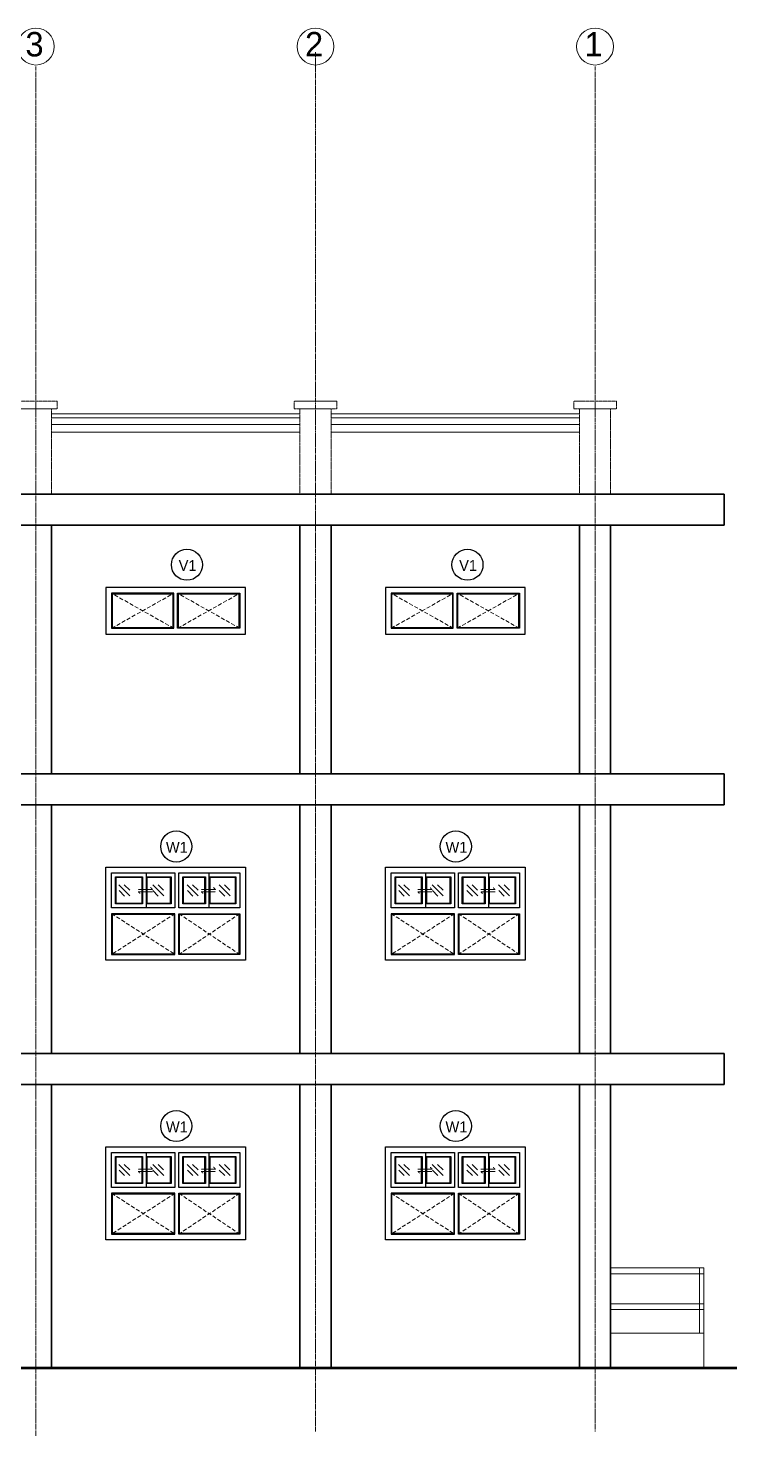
# Model space of a CAD drawing. Header units: inches. Extents: x -3071 to 2534411, y -17796 to 388172.
# Drawn here: x 1844644 to 1853679, y 162859 to 180982 of the extents above; entities that cross this region are included whole.
import ezdxf
from ezdxf.enums import TextEntityAlignment as Align

# ---------------------------------------------------------------- set-up
doc = ezdxf.new("R2010")
doc.units = ezdxf.units.IN
doc.header["$MEASUREMENT"] = 0
for name, pattern in [('ACAD_ISO08W100', [36, 24, -3, 6, -3]), ('DASHED', [0.75, 0.5, -0.25]), ('HIDDEN2', [0.1875, 0.125, -0.0625]), ('TRAZOS1', [0.15, 0.1, -0.05])]:
    doc.linetypes.add(name, pattern=pattern)
for name, color, linetype, lineweight in [('001-Archi- door window elevation', 92, 'Continuous', 25), ('001-Archi-hatch', 9, 'Continuous', 0), ('001-Archi-Opening Tags', 14, 'Continuous', 25), ('A .8 boundary line', 10, 'Continuous', 53), ('A 0.13 window elevation', 253, 'Continuous', 13), ('A 0.13parapet partition', 230, 'Continuous', 13), ('A 0.18 steps', 6, 'Continuous', 18), ('A 0.35 front line elevation', 112, 'Continuous', 35), ('A 0.9 RAILING', 100, 'Continuous', 9), ('cen', 50, 'ACAD_ISO08W100', 5), ('Grid Tag', 6, 'Continuous', 20)]:
    doc.layers.add(name, color=color, linetype=linetype, lineweight=lineweight)
doc.styles.add('Archi 100', font='GOTHIC.TTF', dxfattribs={"height": 200})
doc.styles.add('CG', font='GOTHIC.TTF', dxfattribs={"height": 40})
doc.styles.get("Standard").update_dxf_attribs({"font": 'GOTHIC.TTF'})

# ---------------------------------------------------------------- blocks, each defined once
blk = doc.blocks.new('window tag')
blk.add_circle((0, 0), 200)
at = {"style": 'Archi 100', "flags": 1}
for tag, p in [('WIDTH', (15, 174.5)), ('HEIGHT', (-4.5, -348.5))]:
    blk.add_attdef(tag, p, '', height=200, dxfattribs=at)
at = {"style": 'Archi 100'}
blk.add_attdef('SYMBOL', text='', height=200, dxfattribs=at).set_placement((8, -10.5), align=Align.MIDDLE_CENTER)
blk = doc.blocks.new('grid')
at = {"layer": 'Grid Tag', "linetype": 'Continuous', "ltscale": 30}
blk.add_circle((51, 48), 264, dxfattribs=at)
blk.add_attdef('GRID', (-143, -93), '', height=200)

msp = doc.modelspace()

# ---------------------------------------------------------------- linework, layer by layer
at = {"layer": '001-Archi- door window elevation'}
for points in [[(1845643.56, 173181.19), (1847443.56, 173181.19), (1847443.56, 173781.19), (1845643.56, 173781.19)], [(1845718.56, 173256.19), (1846518.56, 173256.19), (1846518.56, 173706.19), (1845718.56, 173706.19)], [(1846568.56, 173706.19), (1847368.56, 173706.19), (1847368.56, 173256.19), (1846568.56, 173256.19)], [(1849243.5, 173181.19), (1851043.5, 173181.19), (1851043.5, 173781.19), (1849243.5, 173781.19)], [(1849318.5, 173256.19), (1850118.5, 173256.19), (1850118.5, 173706.19), (1849318.5, 173706.19)], [(1850168.5, 173706.19), (1850968.5, 173706.19), (1850968.5, 173256.19), (1850168.5, 173256.19)], [(1845643.56, 170181.19), (1847443.56, 170181.19), (1847443.56, 168981.19), (1845643.56, 168981.19)], [(1849243.5, 170181.19), (1851043.5, 170181.19), (1851043.5, 168981.19), (1849243.5, 168981.19)], [(1846115.47, 169706.19), (1845768.56, 169706.19), (1845768.56, 170056.19), (1846115.47, 170056.19)], [(1846484.3, 169706.19), (1846165.47, 169706.19), (1846165.47, 170056.19), (1846484.3, 170056.19)], [(1846926.43, 169706.19), (1846634.3, 169706.19), (1846634.3, 170056.19), (1846926.43, 170056.19)], [(1847318.56, 169706.19), (1846976.43, 169706.19), (1846976.43, 170056.19), (1847318.56, 170056.19)], [(1849715.41, 169706.19), (1849368.5, 169706.19), (1849368.5, 170056.19), (1849715.41, 170056.19)], [(1850084.25, 169706.19), (1849765.41, 169706.19), (1849765.41, 170056.19), (1850084.25, 170056.19)], [(1850526.37, 169706.19), (1850234.25, 169706.19), (1850234.25, 170056.19), (1850526.37, 170056.19)], [(1850918.5, 169706.19), (1850576.37, 169706.19), (1850576.37, 170056.19), (1850918.5, 170056.19)], [(1846534.3, 169581.19), (1845718.56, 169581.19), (1845718.56, 169056.19), (1846534.3, 169056.19)], [(1846584.3, 169581.19), (1847368.56, 169581.19), (1847368.56, 169056.19), (1846584.3, 169056.19)], [(1850134.25, 169581.19), (1849318.5, 169581.19), (1849318.5, 169056.19), (1850134.25, 169056.19)], [(1850184.25, 169581.19), (1850968.5, 169581.19), (1850968.5, 169056.19), (1850184.25, 169056.19)], [(1845643.56, 166581.19), (1847443.56, 166581.19), (1847443.56, 165381.19), (1845643.56, 165381.19)], [(1849243.5, 166581.19), (1851043.5, 166581.19), (1851043.5, 165381.19), (1849243.5, 165381.19)], [(1846115.47, 166106.19), (1845768.56, 166106.19), (1845768.56, 166456.19), (1846115.47, 166456.19)], [(1846484.3, 166106.19), (1846165.47, 166106.19), (1846165.47, 166456.19), (1846484.3, 166456.19)], [(1846926.43, 166106.19), (1846634.3, 166106.19), (1846634.3, 166456.19), (1846926.43, 166456.19)], [(1847318.56, 166106.19), (1846976.43, 166106.19), (1846976.43, 166456.19), (1847318.56, 166456.19)], [(1849715.41, 166106.19), (1849368.5, 166106.19), (1849368.5, 166456.19), (1849715.41, 166456.19)], [(1850084.25, 166106.19), (1849765.41, 166106.19), (1849765.41, 166456.19), (1850084.25, 166456.19)], [(1850526.37, 166106.19), (1850234.25, 166106.19), (1850234.25, 166456.19), (1850526.37, 166456.19)], [(1850918.5, 166106.19), (1850576.37, 166106.19), (1850576.37, 166456.19), (1850918.5, 166456.19)], [(1846534.3, 165981.19), (1845718.56, 165981.19), (1845718.56, 165456.19), (1846534.3, 165456.19)], [(1846584.3, 165981.19), (1847368.56, 165981.19), (1847368.56, 165456.19), (1846584.3, 165456.19)], [(1850134.25, 165981.19), (1849318.5, 165981.19), (1849318.5, 165456.19), (1850134.25, 165456.19)], [(1850184.25, 165981.19), (1850968.5, 165981.19), (1850968.5, 165456.19), (1850184.25, 165456.19)]]:
    msp.add_lwpolyline(points, close=True, dxfattribs=at)
for points in [[(1846534.3, 169656.19), (1845718.56, 169656.19), (1845718.56, 170106.19), (1846534.3, 170106.19), (1846534.3, 169656.19)], [(1846165.47, 169656.19), (1846165.47, 170106.19)], [(1846584.3, 170106.19), (1847368.56, 170106.19), (1847368.56, 169656.19), (1846584.3, 169656.19), (1846584.3, 170106.19), (1846584.3, 170106.19)], [(1846976.43, 169656.19), (1846976.43, 170106.19)], [(1850134.25, 169656.19), (1849318.5, 169656.19), (1849318.5, 170106.19), (1850134.25, 170106.19), (1850134.25, 169656.19)], [(1849765.41, 169656.19), (1849765.41, 170106.19)], [(1850184.25, 170106.19), (1850968.5, 170106.19), (1850968.5, 169656.19), (1850184.25, 169656.19), (1850184.25, 170106.19), (1850184.25, 170106.19)], [(1850576.37, 169656.19), (1850576.37, 170106.19)], [(1846534.3, 166056.19), (1845718.56, 166056.19), (1845718.56, 166506.19), (1846534.3, 166506.19), (1846534.3, 166056.19)], [(1846165.47, 166056.19), (1846165.47, 166506.19)], [(1846584.3, 166506.19), (1847368.56, 166506.19), (1847368.56, 166056.19), (1846584.3, 166056.19), (1846584.3, 166506.19), (1846584.3, 166506.19)], [(1846976.43, 166056.19), (1846976.43, 166506.19)], [(1850134.25, 166056.19), (1849318.5, 166056.19), (1849318.5, 166506.19), (1850134.25, 166506.19), (1850134.25, 166056.19)], [(1849765.41, 166056.19), (1849765.41, 166506.19)], [(1850184.25, 166506.19), (1850968.5, 166506.19), (1850968.5, 166056.19), (1850184.25, 166056.19), (1850184.25, 166506.19), (1850184.25, 166506.19)], [(1850576.37, 166056.19), (1850576.37, 166506.19)]]:
    msp.add_lwpolyline(points, dxfattribs=at)
at = {"layer": '001-Archi-hatch', "linetype": 'TRAZOS1', "ltscale": 500}
for p, q in [((1845718.56, 173256.19), (1846518.56, 173706.19)), ((1846518.56, 173256.19), (1845718.56, 173706.19)), ((1846568.56, 173256.19), (1847368.56, 173706.19)), ((1847368.56, 173256.19), (1846568.56, 173706.19)), ((1849318.5, 173256.19), (1850118.5, 173706.19)), ((1850118.5, 173256.19), (1849318.5, 173706.19)), ((1850168.5, 173256.19), (1850968.5, 173706.19)), ((1850968.5, 173256.19), (1850168.5, 173706.19)), ((1845718.56, 169581.19), (1846534.3, 169056.19)), ((1846534.3, 169581.19), (1845718.56, 169056.19)), ((1846584.3, 169581.19), (1847368.56, 169056.19)), ((1847368.56, 169581.19), (1846584.3, 169056.19)), ((1849318.5, 169581.19), (1850134.25, 169056.19)), ((1850134.25, 169581.19), (1849318.5, 169056.19)), ((1850184.25, 169581.19), (1850968.5, 169056.19)), ((1850968.5, 169581.19), (1850184.25, 169056.19)), ((1845718.56, 165981.19), (1846534.3, 165456.19)), ((1846534.3, 165981.19), (1845718.56, 165456.19)), ((1846584.3, 165981.19), (1847368.56, 165456.19)), ((1847368.56, 165981.19), (1846584.3, 165456.19)), ((1849318.5, 165981.19), (1850134.25, 165456.19)), ((1850134.25, 165981.19), (1849318.5, 165456.19)), ((1850184.25, 165981.19), (1850968.5, 165456.19)), ((1850968.5, 165981.19), (1850184.25, 165456.19))]:
    msp.add_line(p, q, dxfattribs=at)
at = {"layer": '001-Archi-hatch'}
for p, q in [((1845954.54, 169810.39), (1845812.94, 169951.99)), ((1845814.77, 169879.45), (1845885.57, 169808.65)), ((1845881.91, 169953.73), (1845952.71, 169882.93)), ((1846388.76, 169810.39), (1846247.16, 169951.99)), ((1846248.99, 169879.45), (1846319.79, 169808.65)), ((1846316.13, 169953.73), (1846386.93, 169882.93)), ((1846833.72, 169810.39), (1846692.12, 169951.99)), ((1846693.95, 169879.45), (1846764.75, 169808.65)), ((1846761.09, 169953.73), (1846831.89, 169882.93)), ((1847243.76, 169810.39), (1847102.16, 169951.99)), ((1847103.99, 169879.45), (1847174.79, 169808.65)), ((1847171.13, 169953.73), (1847241.93, 169882.93)), ((1849554.48, 169810.39), (1849412.88, 169951.99)), ((1849414.71, 169879.45), (1849485.51, 169808.65)), ((1849481.85, 169953.73), (1849552.65, 169882.93)), ((1849988.7, 169810.39), (1849847.1, 169951.99)), ((1849848.93, 169879.45), (1849919.73, 169808.65)), ((1849916.07, 169953.73), (1849986.87, 169882.93)), ((1850433.66, 169810.39), (1850292.06, 169951.99)), ((1850293.89, 169879.45), (1850364.69, 169808.65)), ((1850361.03, 169953.73), (1850431.83, 169882.93)), ((1850843.71, 169810.39), (1850702.1, 169951.99)), ((1850703.93, 169879.45), (1850774.74, 169808.65)), ((1850771.07, 169953.73), (1850841.88, 169882.93)), ((1845954.54, 166210.39), (1845812.94, 166351.99)), ((1845814.77, 166279.45), (1845885.57, 166208.65)), ((1845881.91, 166353.73), (1845952.71, 166282.93)), ((1846388.76, 166210.39), (1846247.16, 166351.99)), ((1846248.99, 166279.45), (1846319.79, 166208.65)), ((1846316.13, 166353.73), (1846386.93, 166282.93)), ((1846833.72, 166210.39), (1846692.12, 166351.99)), ((1846693.95, 166279.45), (1846764.75, 166208.65)), ((1846761.09, 166353.73), (1846831.89, 166282.93)), ((1847243.76, 166210.39), (1847102.16, 166351.99)), ((1847103.99, 166279.45), (1847174.79, 166208.65)), ((1847171.13, 166353.73), (1847241.93, 166282.93)), ((1849554.48, 166210.39), (1849412.88, 166351.99)), ((1849414.71, 166279.45), (1849485.51, 166208.65)), ((1849481.85, 166353.73), (1849552.65, 166282.93)), ((1849988.7, 166210.39), (1849847.1, 166351.99)), ((1849848.93, 166279.45), (1849919.73, 166208.65)), ((1849916.07, 166353.73), (1849986.87, 166282.93)), ((1850433.66, 166210.39), (1850292.06, 166351.99)), ((1850293.89, 166279.45), (1850364.69, 166208.65)), ((1850361.03, 166353.73), (1850431.83, 166282.93)), ((1850843.71, 166210.39), (1850702.1, 166351.99)), ((1850703.93, 166279.45), (1850774.74, 166208.65)), ((1850771.07, 166353.73), (1850841.88, 166282.93))]:
    msp.add_line(p, q, dxfattribs=at)
for points in [[(1845728.56, 173266.19), (1846508.56, 173266.19), (1846508.56, 173696.19), (1845728.56, 173696.19)], [(1846578.56, 173696.19), (1847358.56, 173696.19), (1847358.56, 173266.19), (1846578.56, 173266.19)], [(1849328.5, 173266.19), (1850108.5, 173266.19), (1850108.5, 173696.19), (1849328.5, 173696.19)], [(1850178.5, 173696.19), (1850958.5, 173696.19), (1850958.5, 173266.19), (1850178.5, 173266.19)], [(1846105.47, 169716.19), (1845778.56, 169716.19), (1845778.56, 170046.19), (1846105.47, 170046.19)], [(1846474.3, 169716.19), (1846175.47, 169716.19), (1846175.47, 170046.19), (1846474.3, 170046.19)], [(1846916.43, 169716.19), (1846644.3, 169716.19), (1846644.3, 170046.19), (1846916.43, 170046.19)], [(1847308.56, 169716.19), (1846986.43, 169716.19), (1846986.43, 170046.19), (1847308.56, 170046.19)], [(1849705.41, 169716.19), (1849378.5, 169716.19), (1849378.5, 170046.19), (1849705.41, 170046.19)], [(1850074.25, 169716.19), (1849775.41, 169716.19), (1849775.41, 170046.19), (1850074.25, 170046.19)], [(1850516.37, 169716.19), (1850244.25, 169716.19), (1850244.25, 170046.19), (1850516.37, 170046.19)], [(1850908.5, 169716.19), (1850586.37, 169716.19), (1850586.37, 170046.19), (1850908.5, 170046.19)], [(1846524.3, 169571.19), (1845728.56, 169571.19), (1845728.56, 169066.19), (1846524.3, 169066.19)], [(1846594.3, 169571.19), (1847358.56, 169571.19), (1847358.56, 169066.19), (1846594.3, 169066.19)], [(1850124.25, 169571.19), (1849328.5, 169571.19), (1849328.5, 169066.19), (1850124.25, 169066.19)], [(1850194.25, 169571.19), (1850958.5, 169571.19), (1850958.5, 169066.19), (1850194.25, 169066.19)], [(1846105.47, 166116.19), (1845778.56, 166116.19), (1845778.56, 166446.19), (1846105.47, 166446.19)], [(1846474.3, 166116.19), (1846175.47, 166116.19), (1846175.47, 166446.19), (1846474.3, 166446.19)], [(1846916.43, 166116.19), (1846644.3, 166116.19), (1846644.3, 166446.19), (1846916.43, 166446.19)], [(1847308.56, 166116.19), (1846986.43, 166116.19), (1846986.43, 166446.19), (1847308.56, 166446.19)], [(1849705.41, 166116.19), (1849378.5, 166116.19), (1849378.5, 166446.19), (1849705.41, 166446.19)], [(1850074.25, 166116.19), (1849775.41, 166116.19), (1849775.41, 166446.19), (1850074.25, 166446.19)], [(1850516.37, 166116.19), (1850244.25, 166116.19), (1850244.25, 166446.19), (1850516.37, 166446.19)], [(1850908.5, 166116.19), (1850586.37, 166116.19), (1850586.37, 166446.19), (1850908.5, 166446.19)], [(1846524.3, 165971.19), (1845728.56, 165971.19), (1845728.56, 165466.19), (1846524.3, 165466.19)], [(1846594.3, 165971.19), (1847358.56, 165971.19), (1847358.56, 165466.19), (1846594.3, 165466.19)], [(1850124.25, 165971.19), (1849328.5, 165971.19), (1849328.5, 165466.19), (1850124.25, 165466.19)], [(1850194.25, 165971.19), (1850958.5, 165971.19), (1850958.5, 165466.19), (1850194.25, 165466.19)]]:
    msp.add_lwpolyline(points, close=True, dxfattribs=at)
at = {"layer": '001-Archi-hatch', "linetype": 'HIDDEN2', "ltscale": 5}
for points in [[(1846221.09, 169916.8), (1846244.25, 169893.64), (1846060.29, 169893.64)], [(1846083.45, 169840.48), (1846060.29, 169863.64), (1846244.25, 169863.64)], [(1847032.05, 169916.8), (1847055.21, 169893.64), (1846871.25, 169893.64)], [(1846894.41, 169840.48), (1846871.25, 169863.64), (1847055.21, 169863.64)], [(1849821.04, 169916.8), (1849844.2, 169893.64), (1849660.23, 169893.64)], [(1849683.39, 169840.48), (1849660.23, 169863.64), (1849844.2, 169863.64)], [(1850631.99, 169916.8), (1850655.15, 169893.64), (1850471.19, 169893.64)], [(1850494.35, 169840.48), (1850471.19, 169863.64), (1850655.15, 169863.64)], [(1846221.09, 166316.8), (1846244.25, 166293.64), (1846060.29, 166293.64)], [(1846083.45, 166240.48), (1846060.29, 166263.64), (1846244.25, 166263.64)], [(1847032.05, 166316.8), (1847055.21, 166293.64), (1846871.25, 166293.64)], [(1846894.41, 166240.48), (1846871.25, 166263.64), (1847055.21, 166263.64)], [(1849821.04, 166316.8), (1849844.2, 166293.64), (1849660.23, 166293.64)], [(1849683.39, 166240.48), (1849660.23, 166263.64), (1849844.2, 166263.64)], [(1850631.99, 166316.8), (1850655.15, 166293.64), (1850471.19, 166293.64)], [(1850494.35, 166240.48), (1850471.19, 166263.64), (1850655.15, 166263.64)]]:
    msp.add_lwpolyline(points, dxfattribs=at)
at = {"layer": 'A .8 boundary line'}
for p, q in [((1861460.38, 163731.19), (1809924.7, 163731.19)), ((1854251.79, 163731.19), (1813482.89, 163731.19))]:
    msp.add_line(p, q, dxfattribs=at)
at = {"layer": 'A 0.13 window elevation', "linetype": 'DASHED', "ltscale": 0.005}
for points in [[(1845018.5, 176181.19), (1844468.5, 176181.19), (1844468.5, 176081.19), (1845018.5, 176081.19)], [(1848618.5, 176181.19), (1848068.5, 176181.19), (1848068.5, 176081.19), (1848618.5, 176081.19)], [(1852218.5, 176181.19), (1851668.5, 176181.19), (1851668.5, 176081.19), (1852218.5, 176081.19)], [(1844943.5, 176081.19), (1844543.5, 176081.19), (1844543.5, 174981.19), (1844943.5, 174981.19)], [(1848543.5, 176081.19), (1848143.5, 176081.19), (1848143.5, 174981.19), (1848543.5, 174981.19)], [(1852143.5, 176081.19), (1851743.5, 176081.19), (1851743.5, 174981.19), (1852143.5, 174981.19)]]:
    msp.add_lwpolyline(points, close=True, dxfattribs=at)
at = {"layer": 'A 0.13parapet partition', "ltscale": 20}
for p, q in [((1848143.5, 175881.19), (1844943.5, 175881.19)), ((1851743.5, 175881.19), (1848543.5, 175881.19)), ((1848143.5, 175781.19), (1844943.5, 175781.19)), ((1851743.5, 175781.19), (1848543.5, 175781.19)), ((1852143.5, 165021.52), (1853343.5, 165021.52)), ((1852143.5, 164946.52), (1853343.5, 164946.52)), ((1853288.5, 164181.19), (1853288.5, 165021.52)), ((1853343.5, 165021.52), (1853288.5, 165021.52)), ((1853343.5, 164181.19), (1853343.5, 165021.52)), ((1852143.5, 164560.04), (1853343.5, 164560.04)), ((1852143.5, 164485.04), (1853343.5, 164485.04))]:
    msp.add_line(p, q, dxfattribs=at)
at = {"layer": 'A 0.18 steps', "ltscale": 20}
for q in [(1852143.5, 164181.19), (1853343.5, 163731.19)]:
    msp.add_line((1853343.5, 164181.19), q, dxfattribs=at)
at = {"layer": 'A 0.35 front line elevation'}
for p, q in [((1853604.37, 174981.19), (1832593.5, 174981.19)), ((1853604.37, 174581.19), (1853604.37, 174981.19)), ((1853604.37, 174581.19), (1832593.5, 174581.19)), ((1844943.5, 171381.19), (1844943.5, 174581.19)), ((1848143.5, 171381.19), (1848143.5, 174581.19)), ((1848543.5, 171381.19), (1848543.5, 174581.19)), ((1851743.5, 171381.19), (1851743.5, 174581.19)), ((1852143.5, 171381.19), (1852143.5, 174581.19)), ((1853604.37, 171381.19), (1832593.5, 171381.19)), ((1853604.37, 170981.19), (1853604.37, 171381.19)), ((1853604.37, 170981.19), (1837343.5, 170981.19)), ((1844943.5, 167781.19), (1844943.5, 170981.19)), ((1848143.5, 167781.19), (1848143.5, 170981.19)), ((1848543.5, 167781.19), (1848543.5, 170981.19)), ((1851743.5, 167781.19), (1851743.5, 170981.19)), ((1852143.5, 167781.19), (1852143.5, 170981.19)), ((1836893.5, 167781.19), (1853604.37, 167781.19)), ((1853604.37, 167781.19), (1853604.37, 167381.19)), ((1832593.5, 167381.19), (1853604.37, 167381.19)), ((1844943.5, 163731.19), (1844943.5, 167381.19)), ((1848143.5, 163731.19), (1848143.5, 167381.19)), ((1848543.5, 163731.19), (1848543.5, 167381.19)), ((1851743.5, 163731.19), (1851743.5, 167381.19)), ((1852143.5, 163731.19), (1852143.5, 167381.19))]:
    msp.add_line(p, q, dxfattribs=at)
at = {"layer": 'A 0.9 RAILING', "ltscale": 20}
for p, q in [((1848143.5, 176016.19), (1844943.5, 176016.19)), ((1851743.5, 176016.19), (1848543.5, 176016.19)), ((1844943.5, 175966.19), (1848143.5, 175966.19)), ((1848543.5, 175966.19), (1851743.5, 175966.19))]:
    msp.add_line(p, q, dxfattribs=at)
at = {"layer": 'cen', "ltscale": 2}
for p, q in [((1848343.5, 162913.45), (1848343.5, 180673.5)), ((1844743.5, 180487.97), (1844743.5, 162858.61)), ((1851943.5, 180487.97), (1851943.5, 162913.45))]:
    msp.add_line(p, q, dxfattribs=at)

# ---------------------------------------------------------------- block references
ref = msp.add_blockref('grid', (1844697.27, 180701.56), dxfattribs=dict(xscale=0.8987445155798923, yscale=0.8987445155798923, zscale=0.8987445155798923))
ref.add_attrib('GRID', '3', (1844608.74, 180617.78), dxfattribs={"height": 314.56})
ref = msp.add_blockref('grid', (1848297.27, 180701.56), dxfattribs=dict(xscale=0.8987445155798923, yscale=0.8987445155798923, zscale=0.8987445155798923))
ref.add_attrib('GRID', '2', (1848208.74, 180617.78), dxfattribs={"height": 314.56})
ref = msp.add_blockref('grid', (1851897.27, 180701.56), dxfattribs=dict(xscale=0.8987445155798923, yscale=0.8987445155798923, zscale=0.8987445155798923))
ref.add_attrib('GRID', '1', (1851808.74, 180617.78), dxfattribs={"height": 314.56})
at = {"layer": '001-Archi-Opening Tags'}
ref = msp.add_blockref('window tag', (1846688.7, 174073.47), dxfattribs=at)
ref.add_attrib('SYMBOL', 'V1', dxfattribs={"layer": '0', "height": 140, "style": 'CG'}).set_placement((1846696.7, 174062.97), align=Align.MIDDLE_CENTER)
ref = msp.add_blockref('window tag', (1850300.53, 174073.47), dxfattribs=at)
ref.add_attrib('SYMBOL', 'V1', dxfattribs={"layer": '0', "height": 140, "style": 'CG'}).set_placement((1850308.53, 174062.97), align=Align.MIDDLE_CENTER)
ref = msp.add_blockref('window tag', (1846550.51, 170446.34), dxfattribs=at)
ref.add_attrib('SYMBOL', 'W1', dxfattribs={"layer": '0', "height": 140, "style": 'CG'}).set_placement((1846558.51, 170435.84), align=Align.MIDDLE_CENTER)
ref = msp.add_blockref('window tag', (1850150.45, 170446.34), dxfattribs=at)
ref.add_attrib('SYMBOL', 'W1', dxfattribs={"layer": '0', "height": 140, "style": 'CG'}).set_placement((1850158.45, 170435.84), align=Align.MIDDLE_CENTER)
ref = msp.add_blockref('window tag', (1846550.51, 166846.34), dxfattribs=at)
ref.add_attrib('SYMBOL', 'W1', dxfattribs={"layer": '0', "height": 140, "style": 'CG'}).set_placement((1846558.51, 166835.84), align=Align.MIDDLE_CENTER)
ref = msp.add_blockref('window tag', (1850150.45, 166846.34), dxfattribs=at)
ref.add_attrib('SYMBOL', 'W1', dxfattribs={"layer": '0', "height": 140, "style": 'CG'}).set_placement((1850158.45, 166835.84), align=Align.MIDDLE_CENTER)

doc.saveas('drawing.dxf')
